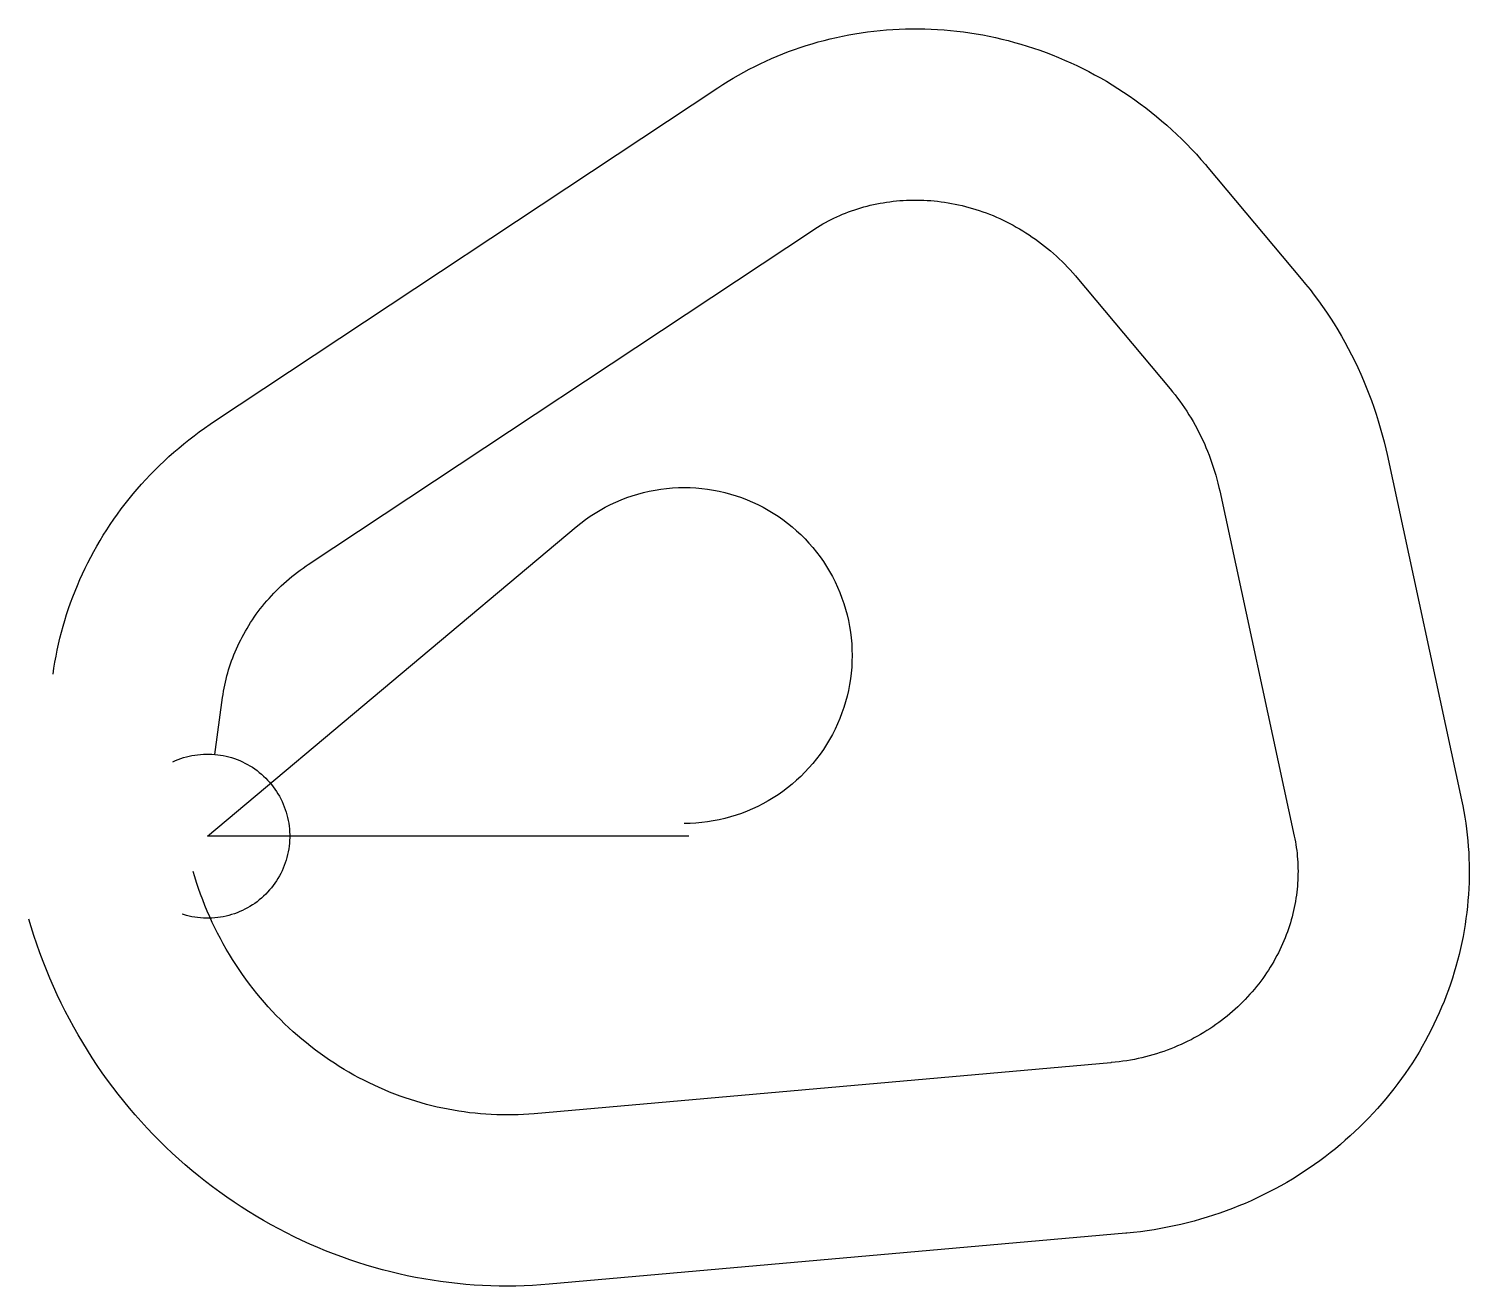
# Model space of a CAD drawing. Header units: metres. Extents: x -4807 to 33903, y -12091 to 21689.
import ezdxf

# ---------------------------------------------------------------- set-up
doc = ezdxf.new("R2010")
doc.units = ezdxf.units.M

msp = doc.modelspace()

# ---------------------------------------------------------------- linework, layer by layer
at = {"layer": 'Boundry', "color": 1}
for p, q in [((159, 11128), (13710, 20107)), ((26882, 17964), (29389, 14976)), ((2700, 7294), (16251, 16272)), ((23358, 15008), (25865, 12019)), ((31694, 10250), (33698, 971)), ((27197, 9278), (29202, 0)), ((192, 2196), (402, 3727)), ((24271, -6087), (8774, -7459)), ((24677, -10669), (9179, -12041))]:
    msp.add_line(p, q, dxfattribs=at)
at = {"layer": 'NorminalTrack', "color": 1}
msp.add_lwpolyline([(12930, 0), (0, 0), (9905, 8310), (9905, 8310), (10028, 8409), (10154, 8504), (10283, 8594), (10415, 8680), (10550, 8761), (10687, 8838), (10828, 8909), (10971, 8976), (11116, 9037), (11263, 9094), (11412, 9145), (11562, 9191), (11714, 9232), (11868, 9267), (12023, 9297), (12178, 9322), (12335, 9341), (12491, 9355), (12649, 9363), (12806, 9366), (12964, 9363), (13121, 9355), (13278, 9341), (13434, 9322), (13590, 9297), (13745, 9267), (13898, 9232), (14050, 9191), (14201, 9145), (14350, 9093), (14497, 9037), (14642, 8975), (14785, 8909), (14925, 8837), (15063, 8761), (15198, 8680), (15330, 8594), (15459, 8504), (15585, 8409), (15707, 8310), (15826, 8206), (15941, 8099), (16053, 7987), (16160, 7872), (16263, 7753), (16362, 7631), (16457, 7505), (16548, 7376), (16633, 7244), (16714, 7109), (16791, 6971), (16862, 6831), (16929, 6688), (16990, 6543), (17047, 6396), (17098, 6247), (17144, 6096), (17185, 5944), (17220, 5791), (17250, 5636), (17275, 5480), (17294, 5324), (17308, 5167), (17316, 5010), (17319, 4852), (17316, 4695), (17308, 4538), (17294, 4381), (17275, 4224), (17250, 4069), (17220, 3914), (17185, 3761), (17144, 3608), (17098, 3458), (17047, 3309), (16990, 3162), (16929, 3017), (16862, 2874), (16790, 2734), (16714, 2596), (16633, 2461), (16547, 2329), (16457, 2200), (16362, 2074), (16263, 1952), (16159, 1833), (16052, 1717), (15941, 1606), (15825, 1499), (15707, 1395), (15584, 1296), (15458, 1201), (15329, 1111), (15197, 1025), (15062, 944), (14924, 868), (14784, 796), (14641, 730), (14496, 668), (14349, 612), (14200, 560), (14049, 514), (13897, 474), (13744, 438), (13589, 408), (13434, 384), (13277, 364), (13120, 351), (12963, 342), (12806, 340)], dxfattribs=at)
at = {"layer": 'WindSpiral', "color": 5}
for points in [[(13710, 20107), (13846, 20196), (13985, 20282), (14125, 20366), (14266, 20448), (14410, 20528), (14555, 20605), (14701, 20680), (14850, 20752), (14999, 20822), (15150, 20889), (15303, 20954), (15457, 21017), (15612, 21076), (15769, 21133), (15926, 21188), (16085, 21239), (16246, 21289), (16407, 21335), (16569, 21378), (16732, 21419), (16897, 21457), (17062, 21492), (17228, 21525), (17395, 21554), (17563, 21581), (17731, 21605), (17900, 21626), (18070, 21644), (18240, 21658), (18411, 21671), (18582, 21680), (18754, 21686), (18926, 21689), (19099, 21689), (19271, 21686), (19444, 21680), (19617, 21671), (19790, 21659), (19964, 21644), (20137, 21626), (20310, 21605), (20483, 21580), (20656, 21553), (20829, 21523), (21001, 21489), (21173, 21453), (21345, 21413), (21516, 21371), (21687, 21325), (21857, 21276), (22027, 21224), (22196, 21170), (22364, 21112), (22531, 21051), (22698, 20987), (22864, 20920), (23029, 20850), (23193, 20777), (23355, 20702), (23517, 20623), (23678, 20541), (23837, 20456), (23996, 20369), (24152, 20278), (24308, 20185), (24462, 20089), (24615, 19990), (24766, 19888), (24916, 19783), (25064, 19676), (25210, 19566), (25354, 19453), (25497, 19337), (25638, 19219), (25778, 19098), (25915, 18975), (26050, 18849), (26183, 18720), (26315, 18589), (26444, 18455), (26571, 18319), (26695, 18181), (26818, 18040), (26882, 17964)], [(16251, 16272), (16320, 16317), (16390, 16361), (16461, 16404), (16534, 16446), (16607, 16486), (16681, 16526), (16756, 16564), (16832, 16601), (16909, 16637), (16987, 16672), (17065, 16705), (17145, 16737), (17225, 16768), (17306, 16798), (17388, 16826), (17471, 16853), (17554, 16879), (17638, 16903), (17723, 16926), (17808, 16947), (17895, 16967), (17981, 16985), (18069, 17002), (18156, 17018), (18245, 17032), (18334, 17044), (18423, 17055), (18513, 17065), (18603, 17073), (18694, 17079), (18785, 17084), (18877, 17087), (18969, 17089), (19061, 17089), (19153, 17087), (19246, 17084), (19339, 17079), (19432, 17073), (19525, 17065), (19618, 17055), (19712, 17044), (19805, 17031), (19899, 17016), (19992, 16999), (20086, 16981), (20180, 16961), (20273, 16940), (20366, 16917), (20460, 16892), (20553, 16865), (20645, 16837), (20738, 16807), (20830, 16775), (20922, 16741), (21014, 16706), (21106, 16669), (21196, 16631), (21287, 16591), (21377, 16549), (21467, 16505), (21556, 16460), (21644, 16413), (21732, 16364), (21820, 16314), (21906, 16262), (21992, 16208), (22078, 16152), (22162, 16095), (22246, 16037), (22329, 15977), (22411, 15915), (22493, 15851), (22573, 15786), (22653, 15720), (22731, 15651), (22809, 15582), (22885, 15510), (22961, 15437), (23035, 15363), (23109, 15287), (23181, 15210), (23252, 15131), (23322, 15051), (23358, 15008)], [(29389, 14976), (29508, 14832), (29625, 14685), (29739, 14536), (29851, 14385), (29960, 14232), (30067, 14076), (30171, 13919), (30273, 13759), (30372, 13598), (30468, 13434), (30561, 13269), (30652, 13102), (30740, 12933), (30825, 12762), (30908, 12589), (30987, 12415), (31063, 12239), (31137, 12062), (31207, 11883), (31275, 11703), (31339, 11521), (31400, 11338), (31459, 11153), (31514, 10967), (31565, 10780), (31614, 10592), (31660, 10403), (31694, 10250)], [(25865, 12019), (25933, 11937), (26000, 11853), (26065, 11768), (26129, 11681), (26192, 11594), (26253, 11504), (26313, 11414), (26371, 11322), (26429, 11229), (26484, 11135), (26538, 11039), (26591, 10943), (26641, 10845), (26691, 10746), (26738, 10646), (26785, 10545), (26829, 10442), (26872, 10339), (26913, 10235), (26952, 10130), (26990, 10024), (27025, 9916), (27060, 9809), (27092, 9700), (27122, 9590), (27151, 9480), (27177, 9368), (27197, 9278)], [(-4155, 4352), (-4131, 4514), (-4105, 4675), (-4075, 4836), (-4043, 4997), (-4008, 5158), (-3970, 5318), (-3929, 5478), (-3886, 5637), (-3839, 5796), (-3790, 5955), (-3738, 6112), (-3683, 6269), (-3625, 6426), (-3564, 6581), (-3501, 6736), (-3434, 6890), (-3365, 7043), (-3293, 7195), (-3219, 7346), (-3141, 7496), (-3061, 7645), (-2978, 7792), (-2892, 7939), (-2804, 8084), (-2713, 8228), (-2619, 8370), (-2523, 8511), (-2424, 8651), (-2323, 8789), (-2219, 8926), (-2112, 9061), (-2003, 9194), (-1891, 9325), (-1777, 9455), (-1661, 9583), (-1542, 9709), (-1420, 9834), (-1297, 9956), (-1171, 10076), (-1042, 10195), (-912, 10311), (-779, 10425), (-644, 10537), (-507, 10647), (-367, 10755), (-226, 10860), (-83, 10963), (63, 11064), (159, 11128)], [(402, 3727), (414, 3809), (428, 3891), (443, 3973), (459, 4055), (477, 4137), (497, 4220), (518, 4302), (540, 4384), (564, 4465), (589, 4547), (616, 4629), (645, 4710), (675, 4791), (706, 4872), (740, 4952), (774, 5033), (810, 5112), (848, 5192), (887, 5271), (927, 5349), (970, 5428), (1013, 5505), (1058, 5582), (1105, 5659), (1153, 5735), (1202, 5810), (1253, 5885), (1306, 5959), (1360, 6033), (1415, 6105), (1472, 6177), (1530, 6248), (1590, 6319), (1651, 6388), (1714, 6457), (1778, 6525), (1843, 6591), (1909, 6657), (1977, 6722), (2047, 6786), (2117, 6849), (2189, 6911), (2262, 6972), (2337, 7031), (2413, 7090), (2490, 7147), (2568, 7203), (2647, 7258), (2700, 7294)], [(-932, 1998), (-861, 2029), (-790, 2058), (-718, 2085), (-645, 2108), (-571, 2130), (-496, 2148), (-421, 2164), (-345, 2178), (-269, 2188), (-192, 2196), (-115, 2202), (-38, 2204), (38, 2204), (115, 2202), (192, 2196), (269, 2188), (345, 2178), (421, 2164), (496, 2148), (571, 2130), (645, 2108), (718, 2085), (790, 2058), (861, 2029), (932, 1998), (1001, 1964), (1069, 1928), (1136, 1890), (1201, 1849), (1265, 1806), (1327, 1761), (1387, 1713), (1446, 1664), (1504, 1612), (1559, 1559), (1612, 1504), (1664, 1446), (1713, 1387), (1761, 1327), (1806, 1265), (1849, 1201), (1890, 1136), (1928, 1069), (1964, 1001), (1998, 932), (2029, 861), (2058, 790), (2085, 718), (2108, 645), (2130, 571), (2148, 496), (2164, 421), (2178, 345), (2188, 269), (2196, 192), (2202, 115), (2204, 38), (2204, -38), (2202, -115), (2196, -192), (2188, -269), (2178, -345), (2164, -421), (2148, -496), (2130, -571), (2108, -645), (2085, -718), (2058, -790), (2029, -861), (1998, -932), (1964, -1001), (1928, -1069), (1890, -1136), (1849, -1201), (1806, -1265), (1761, -1327), (1713, -1387), (1664, -1446), (1612, -1504), (1559, -1559), (1504, -1612), (1446, -1664), (1387, -1713), (1327, -1761), (1265, -1806), (1201, -1849), (1136, -1890), (1069, -1928), (1001, -1964), (932, -1998), (861, -2029), (790, -2058), (718, -2085), (645, -2108), (571, -2130), (496, -2148), (421, -2164), (345, -2178), (269, -2188), (192, -2196), (115, -2202), (38, -2204), (-38, -2204), (-115, -2202), (-192, -2196), (-269, -2188), (-345, -2178), (-421, -2164), (-496, -2148), (-571, -2130), (-645, -2108), (-681, -2097)], [(33698, 971), (33730, 817), (33759, 662), (33786, 506), (33810, 350), (33831, 193), (33849, 35), (33865, -123), (33878, -282), (33889, -442), (33896, -602), (33901, -762), (33903, -922), (33902, -1083), (33898, -1244), (33892, -1406), (33882, -1567), (33870, -1729), (33855, -1891), (33837, -2052), (33816, -2214), (33793, -2375), (33766, -2537), (33737, -2698), (33705, -2859), (33670, -3019), (33632, -3180), (33591, -3340), (33548, -3499), (33501, -3658), (33452, -3816), (33399, -3974), (33344, -4131), (33287, -4287), (33226, -4443), (33162, -4598), (33096, -4751), (33027, -4904), (32955, -5056), (32880, -5207), (32803, -5357), (32723, -5506), (32640, -5654), (32554, -5800), (32466, -5945), (32375, -6089), (32281, -6232), (32185, -6373), (32086, -6512), (31985, -6650), (31881, -6787), (31774, -6922), (31665, -7055), (31554, -7187), (31439, -7317), (31323, -7445), (31204, -7571), (31083, -7695), (30959, -7817), (30833, -7938), (30705, -8056), (30574, -8172), (30441, -8286), (30306, -8398), (30169, -8508), (30030, -8616), (29889, -8721), (29745, -8824), (29600, -8925), (29452, -9023), (29303, -9119), (29152, -9212), (28999, -9303), (28844, -9392), (28687, -9477), (28529, -9560), (28369, -9641), (28207, -9719), (28043, -9794), (27879, -9866), (27712, -9936), (27544, -10002), (27375, -10066), (27204, -10127), (27033, -10186), (26859, -10241), (26685, -10293), (26509, -10342), (26333, -10389), (26155, -10432), (25976, -10472), (25796, -10510), (25616, -10544), (25434, -10575), (25252, -10603), (25069, -10627), (24885, -10649), (24701, -10667), (24677, -10669)], [(29202, 0), (29217, -76), (29232, -152), (29245, -228), (29257, -305), (29267, -383), (29276, -461), (29284, -539), (29291, -618), (29296, -698), (29299, -777), (29302, -857), (29303, -938), (29302, -1018), (29300, -1099), (29297, -1180), (29292, -1262), (29286, -1343), (29279, -1425), (29270, -1507), (29259, -1589), (29247, -1671), (29234, -1753), (29219, -1835), (29202, -1917), (29184, -1999), (29165, -2082), (29144, -2164), (29122, -2246), (29098, -2327), (29072, -2409), (29045, -2491), (29017, -2572), (28987, -2653), (28955, -2734), (28922, -2814), (28888, -2894), (28852, -2974), (28814, -3054), (28775, -3133), (28734, -3211), (28692, -3289), (28649, -3367), (28604, -3444), (28557, -3521), (28509, -3597), (28459, -3672), (28408, -3747), (28356, -3821), (28302, -3894), (28247, -3967), (28190, -4039), (28132, -4110), (28072, -4180), (28011, -4250), (27948, -4318), (27884, -4386), (27819, -4453), (27753, -4519), (27685, -4584), (27615, -4648), (27545, -4711), (27473, -4772), (27400, -4833), (27325, -4893), (27249, -4951), (27172, -5009), (27094, -5065), (27015, -5120), (26934, -5174), (26852, -5226), (26770, -5277), (26685, -5327), (26600, -5376), (26514, -5423), (26427, -5469), (26338, -5513), (26249, -5556), (26159, -5598), (26067, -5638), (25975, -5676), (25882, -5714), (25788, -5749), (25692, -5783), (25597, -5816), (25500, -5846), (25402, -5876), (25304, -5903), (25205, -5929), (25105, -5953), (25005, -5976), (24904, -5997), (24802, -6016), (24700, -6034), (24597, -6049), (24493, -6063), (24389, -6076), (24285, -6086), (24271, -6087)], [(8774, -7459), (8631, -7471), (8488, -7480), (8344, -7486), (8201, -7490), (8056, -7491), (7912, -7490), (7767, -7487), (7622, -7480), (7477, -7472), (7332, -7460), (7186, -7447), (7041, -7430), (6896, -7411), (6751, -7390), (6605, -7366), (6460, -7339), (6316, -7309), (6171, -7278), (6027, -7243), (5883, -7206), (5740, -7166), (5596, -7124), (5454, -7079), (5312, -7032), (5170, -6982), (5029, -6930), (4889, -6875), (4750, -6817), (4611, -6757), (4473, -6694), (4336, -6629), (4200, -6561), (4065, -6491), (3931, -6418), (3797, -6343), (3665, -6266), (3534, -6186), (3405, -6103), (3276, -6018), (3149, -5931), (3023, -5841), (2898, -5749), (2775, -5655), (2653, -5558), (2532, -5459), (2414, -5358), (2296, -5254), (2181, -5148), (2067, -5040), (1954, -4930), (1844, -4818), (1735, -4704), (1628, -4587), (1523, -4469), (1420, -4348), (1319, -4225), (1219, -4101), (1122, -3974), (1027, -3846), (934, -3716), (843, -3583), (754, -3449), (667, -3314), (583, -3176), (500, -3037), (420, -2896), (343, -2754), (268, -2610), (195, -2464), (125, -2317), (57, -2168), (-9, -2018), (-72, -1867), (-132, -1714), (-190, -1560), (-245, -1405), (-298, -1248), (-347, -1090), (-389, -952)], [(9179, -12041), (8957, -12059), (8733, -12073), (8510, -12083), (8286, -12089), (8061, -12091), (7836, -12090), (7611, -12084), (7386, -12074), (7161, -12061), (6936, -12043), (6710, -12022), (6485, -11996), (6260, -11967), (6036, -11934), (5811, -11896), (5587, -11855), (5364, -11810), (5141, -11761), (4919, -11708), (4697, -11651), (4476, -11590), (4256, -11525), (4037, -11456), (3819, -11383), (3602, -11306), (3385, -11226), (3171, -11141), (2957, -11053), (2745, -10961), (2534, -10865), (2324, -10766), (2116, -10662), (1909, -10555), (1705, -10444), (1502, -10329), (1300, -10211), (1101, -10089), (903, -9964), (708, -9834), (514, -9702), (323, -9565), (133, -9426), (-54, -9282), (-238, -9136), (-421, -8986), (-601, -8833), (-778, -8676), (-953, -8516), (-1125, -8353), (-1295, -8186), (-1462, -8017), (-1626, -7844), (-1787, -7669), (-1945, -7490), (-2101, -7309), (-2253, -7124), (-2403, -6937), (-2549, -6746), (-2692, -6554), (-2832, -6358), (-2968, -6160), (-3102, -5959), (-3232, -5755), (-3358, -5549), (-3481, -5341), (-3600, -5130), (-3716, -4917), (-3829, -4702), (-3937, -4485), (-4042, -4265), (-4144, -4044), (-4241, -3820), (-4335, -3594), (-4425, -3367), (-4511, -3138), (-4593, -2907), (-4671, -2674), (-4745, -2440), (-4807, -2234)]]:
    msp.add_lwpolyline(points, dxfattribs=at)

doc.saveas('drawing.dxf')
